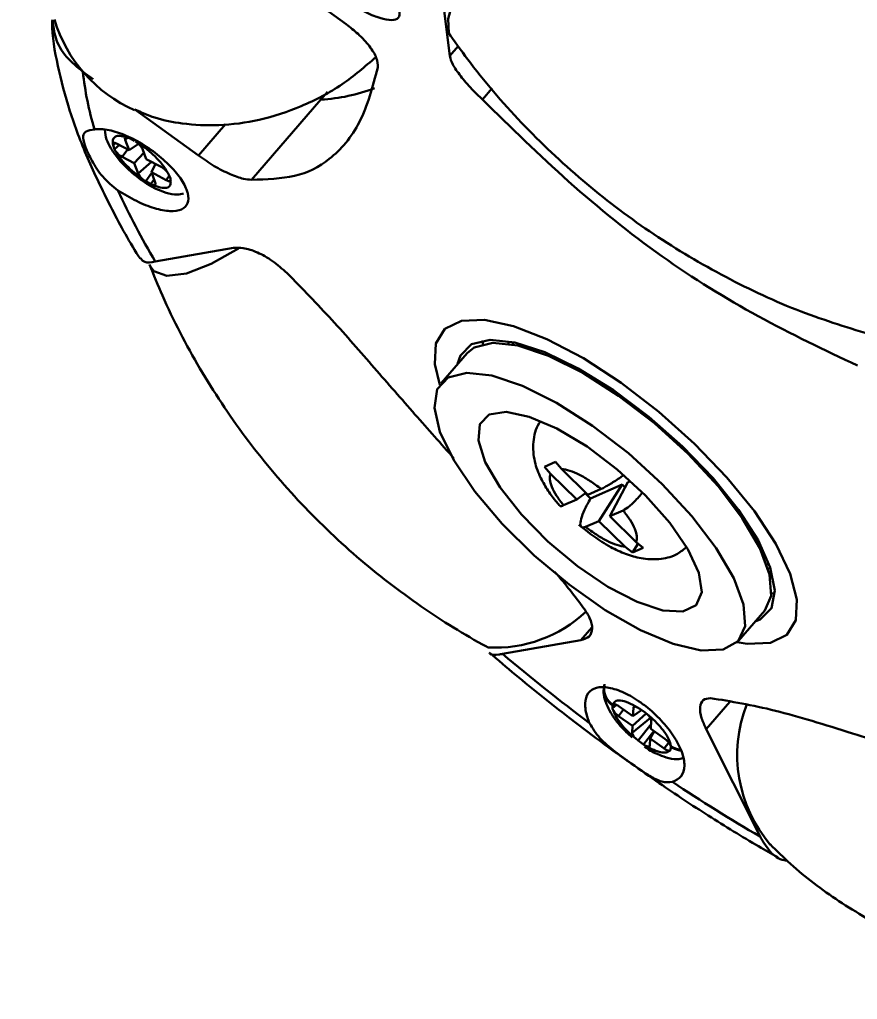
# Model space of a CAD drawing. Header units: millimetres. Extents: x 786 to 1380, y -734 to -314.
# Drawn here: x 928.73 to 943.52, y -477.11 to -459.8 of the extents above; entities that cross this region are included whole.
import ezdxf

# ---------------------------------------------------------------- set-up
doc = ezdxf.new("R2010")
doc.units = ezdxf.units.MM
doc.header["$PDSIZE"] = -1
doc.layers.add('粗实线层', color=7, linetype='Continuous', lineweight=15)
doc.dimstyles.new('ISO-25', dxfattribs={"dimtxt": 2.5, "dimasz": 2.5, "dimexe": 1.25, "dimexo": 0.625, "dimtad": 1, "dimtxsty": 'Standard', "dimcen": 2.5, "dimadec": 0, "dimazin": 0, "dimtfac": 1, "dimtmove": 0, "dimatfit": 3, "dimfxl": 1, "dimarcsym": 0})

# ---------------------------------------------------------------- blocks, each defined once
blk = doc.blocks.new('*D119')
at = {"layer": 'Defpoints', "color": 0, "transparency": 16777216}
for p in [(979.669, -367.216), (886.729, -550.315), (979.686, -550.307)]:
    blk.add_point(p, dxfattribs=at)
at = {"layer": '粗实线层', "color": 0, "lineweight": -2, "transparency": 16777216}
for p, q in [((979.669, -367.216), (884.712, -367.225)), ((886.713, -371.304), (886.72, -455.204)), ((886.728, -546.235), (886.721, -462.335)), ((979.686, -550.307), (884.729, -550.315))]:
    blk.add_line(p, q, dxfattribs=at)
at = {"layer": '粗实线层', "color": 0, "transparency": 16777216}
for points in [[(887.393, -371.304), (886.033, -371.304), (886.712, -367.224)], [(887.408, -546.235), (886.048, -546.235), (886.729, -550.315)]]:
    blk.add_solid(points, dxfattribs=at)
at = {"layer": '粗实线层', "color": 0, "lineweight": 15, "transparency": 16777216, "insert": (886.721, -458.77), "char_height": 3.5, "attachment_point": 5}
blk.add_mtext('366,18', dxfattribs=at)

msp = doc.modelspace()

# ---------------------------------------------------------------- linework, layer by layer
at = {"layer": '粗实线层', "color": 7, "linetype": 'Continuous', "lineweight": 30}
for p, q in [((934.4946, -459.8846), (932.4563, -458.4044)), ((936.213, -459.5567), (936.3226, -460.4453)), ((929.8463, -460.7227), (930.0267, -460.8536)), ((932.8221, -462.6317), (934.0487, -461.2154)), ((930.7654, -461.3901), (931.8847, -462.2029)), ((930.5929, -461.9252), (930.6618, -462.1059)), ((930.753, -461.9443), (930.6681, -461.8995)), ((930.7591, -461.9476), (930.753, -461.9443)), ((930.3735, -461.9947), (930.3774, -462.0212)), ((930.3774, -462.0212), (930.404, -462.0912)), ((930.404, -462.0912), (930.4234, -462.1258)), ((930.6618, -462.1059), (930.4525, -461.9956)), ((930.6618, -462.1059), (930.8257, -461.9945)), ((930.9653, -462.2659), (930.8964, -462.0852)), ((930.5414, -462.2288), (930.7506, -462.3391)), ((930.7506, -462.3391), (930.9241, -462.1577)), ((931.227, -462.404), (930.9653, -462.2659)), ((930.7506, -462.3391), (930.8194, -462.5199)), ((931.0541, -462.4992), (931.1277, -462.3516)), ((931.1229, -462.6799), (931.0541, -462.4992)), ((931.0541, -462.4992), (931.3159, -462.6372)), ((930.7497, -462.5037), (930.8932, -462.6133)), ((930.9568, -462.6575), (931.0417, -462.7023)), ((931.3644, -462.5416), (931.345, -462.507)), ((931.391, -462.6115), (931.3644, -462.5416)), ((931.3949, -462.6381), (931.391, -462.6115)), ((931.0417, -462.7023), (931.0478, -462.7055)), ((931.1018, -462.7741), (931.1099, -462.7782)), ((932.5063, -463.8351), (931.1239, -464.0771)), ((937.374, -465.4842), (937.3507, -465.5262)), ((937.4537, -465.5003), (937.421, -465.538)), ((936.6274, -465.6906), (936.1681, -466.221)), ((938.1871, -467.6146), (937.9943, -467.6986)), ((938.1871, -467.6146), (938.2925, -467.7372)), ((938.0977, -467.8222), (937.9943, -467.6986)), ((938.0977, -467.8222), (938.5644, -468.2779)), ((938.7592, -468.1929), (938.2925, -467.7372)), ((938.8075, -468.2588), (939.3658, -468.0154)), ((939.3658, -468.0154), (938.9532, -468.6574)), ((939.148, -468.5725), (939.4669, -467.9713)), ((939.3658, -468.0154), (939.417, -468.0654)), ((939.4669, -467.9713), (939.5126, -467.9514)), ((938.5644, -468.2779), (938.7223, -468.1569)), ((938.9931, -468.0909), (938.7592, -468.1929)), ((938.3305, -468.3799), (938.5644, -468.2779)), ((939.3819, -468.4705), (939.148, -468.5725)), ((938.7193, -468.7594), (938.9532, -468.6574)), ((938.9532, -468.6574), (939.4199, -469.1131)), ((939.6147, -469.0282), (939.148, -468.5725)), ((939.5452, -469.2127), (939.647, -469.0544)), ((939.6147, -469.0282), (939.738, -469.1287)), ((939.5452, -469.2127), (939.4199, -469.1131)), ((939.5452, -469.2127), (939.738, -469.1287)), ((941.9188, -469.4332), (941.9514, -469.3955)), ((941.9405, -469.5011), (941.9787, -469.4721)), ((941.9984, -469.9401), (942.0605, -469.9318)), ((941.4218, -470.7708), (941.8811, -470.2405)), ((937.2551, -471.0042), (938.6375, -470.7623)), ((939.1966, -471.9159), (939.1941, -471.9641)), ((939.5557, -472.1044), (939.3107, -471.9306)), ((939.5637, -471.9557), (939.5557, -472.1044)), ((939.5557, -472.1044), (939.7083, -471.9957)), ((939.6776, -471.9739), (939.636, -471.9489)), ((939.7724, -472.0412), (939.6776, -471.9739)), ((939.3014, -472.103), (939.5464, -472.2768)), ((939.5464, -472.2768), (939.7903, -472.0559)), ((939.8136, -472.075), (939.7724, -472.0412)), ((939.8718, -472.3287), (939.8798, -472.18)), ((939.5464, -472.2768), (939.5399, -472.3956)), ((940.1167, -472.5025), (939.8718, -472.3287)), ((940.8497, -472.3318), (941.8014, -474.2297)), ((939.6061, -472.5006), (939.6473, -472.5344)), ((939.6473, -472.5344), (939.7422, -472.6017)), ((939.856, -472.6199), (939.8625, -472.501)), ((939.8625, -472.501), (939.9324, -472.3717)), ((939.8625, -472.501), (940.1074, -472.6748)), ((939.7422, -472.6017), (939.7838, -472.6267)), ((940.2213, -472.6929), (940.2239, -472.6447)), ((940.2239, -472.6447), (940.2241, -472.6413))]:
    msp.add_line(p, q, dxfattribs=at)
at = {"layer": '粗实线层', "color": 8, "linetype": 'Continuous', "lineweight": 30}
for p, q in [((936.3226, -460.4453), (936.4716, -460.2733)), ((934.0487, -461.2154), (934.1654, -461.0807)), ((936.8977, -461.2156), (937.0717, -461.0148)), ((931.8847, -462.2029), (932.3633, -461.6502)), ((930.6378, -461.8869), (930.5929, -461.9252)), ((930.3774, -462.0212), (930.4225, -461.9827)), ((930.404, -462.0912), (930.4918, -462.0163)), ((930.6374, -462.0931), (930.5414, -462.2288)), ((930.8194, -462.5199), (931.0591, -462.3154)), ((930.9568, -462.6575), (931.0593, -462.5127)), ((931.0478, -462.7055), (931.103, -462.6275)), ((931.3159, -462.6372), (931.3711, -462.5592)), ((931.0515, -462.7149), (931.0417, -462.7023)), ((938.6375, -470.7623), (938.8312, -470.5386)), ((939.2674, -471.9048), (939.1941, -471.9641)), ((939.1968, -471.9124), (939.2221, -471.8919)), ((939.3918, -471.9881), (939.3014, -472.103)), ((939.589, -471.9352), (939.5637, -471.9557)), ((940.8497, -472.3318), (941.2661, -471.8509)), ((939.5399, -472.3956), (939.8634, -472.1339)), ((939.6473, -472.5344), (939.8764, -472.2435)), ((939.7422, -472.6017), (939.9265, -472.3675)), ((940.1074, -472.6748), (940.1897, -472.5703))]:
    msp.add_line(p, q, dxfattribs=at)
at = {"layer": '粗实线层', "color": 7, "linetype": 'Continuous', "lineweight": 30, "flags": 128}
for points in [[(939.1293, -456.1478), (939.0197, -456.1449), (938.7548, -456.2556), (938.4171, -456.5069), (938.0318, -456.8798), (937.6272, -457.347), (937.2336, -457.8735), (936.8799, -458.4206), (936.5926, -458.9474), (936.3928, -459.415), (936.2955, -459.7888), (936.3077, -460.0409), (936.3327, -460.0895)], [(930.3735, -461.9947), (930.3763, -461.9875), (930.3815, -461.9823), (930.3889, -461.9792), (930.3985, -461.9782), (930.4098, -461.9794), (930.4228, -461.9828), (930.4372, -461.9882), (930.4525, -461.9956)], [(930.6148, -461.8822), (930.6066, -461.8827), (930.5998, -461.8847), (930.5946, -461.8882), (930.5909, -461.8931), (930.5889, -461.8994), (930.5886, -461.9069), (930.5899, -461.9155), (930.5929, -461.9252)], [(931.3949, -462.6381), (931.3921, -462.6453), (931.3869, -462.6505), (931.3795, -462.6536), (931.3699, -462.6545), (931.3586, -462.6533), (931.3456, -462.65), (931.3312, -462.6446), (931.3159, -462.6372)], [(931.064, -462.7133), (931.0809, -462.7194), (931.0957, -462.7225), (931.1081, -462.7225), (931.1177, -462.7195), (931.1241, -462.7135), (931.1271, -462.7047), (931.1268, -462.6934), (931.1229, -462.6799)], [(932.5921, -463.8432), (932.1096, -464.1153), (931.6733, -464.2836), (931.3272, -464.3281), (931.0969, -464.2454), (931.0226, -464.1387)], [(936.1443, -466.251), (936.0576, -465.8872), (936.0773, -465.5219), (936.2359, -465.2634), (936.5263, -465.123), (936.9361, -465.1069), (937.4471, -465.2157), (938.0371, -465.4446), (938.6803, -465.7838), (939.3486, -466.2182), (940.0128, -466.7291), (940.6438, -467.294), (941.2141, -467.8882)], [(941.7131, -470.4345), (941.8013, -470.3969), (941.9997, -470.197), (942.0604, -469.8852), (941.9804, -469.4772), (941.7637, -468.9933), (941.4212, -468.4579), (940.97, -467.8979), (940.4327, -467.3412), (939.8364, -466.8158), (939.2109, -466.3481), (938.5875, -465.9615), (937.9976, -465.6754), (937.4707, -465.5041), (937.0333, -465.4562), (936.7071, -465.5342), (936.5088, -465.7341), (936.4594, -465.8846)], [(937.0802, -465.5092), (936.7515, -465.5907), (936.6274, -465.6906)], [(936.9073, -465.469), (936.9073, -465.5155), (936.9079, -465.5316)], [(941.8811, -470.2405), (941.9935, -469.9814), (941.9678, -469.603), (941.7958, -469.1363), (941.4867, -468.6066), (941.0573, -468.0422), (940.5307, -467.4738), (939.9353, -466.9318), (939.3031, -466.4456), (938.6684, -466.0413), (938.0652, -465.7408), (937.5261, -465.5602), (937.0802, -465.5092)], [(936.6209, -466.0396), (937.0668, -466.0905), (937.6059, -466.2711), (938.2091, -466.5717), (938.8439, -466.9759), (939.476, -467.4622), (940.0714, -468.0041), (940.598, -468.5726), (941.0274, -469.1369), (941.3365, -469.6667), (941.5085, -470.1333), (941.5343, -470.5117), (941.4123, -470.7814), (941.1493, -470.9279), (940.7593, -470.9433), (940.2635, -470.8267), (939.6885, -470.5845), (939.0653, -470.2297), (938.4275, -469.7814), (937.8095, -469.2638), (937.2447, -468.7048), (936.7635, -468.1346), (936.3917, -467.5838), (936.1495, -467.0822), (936.05, -466.6568), (936.0984, -466.3306), (936.2922, -466.1211), (936.6209, -466.0396)], [(937.5867, -468.5435), (937.2095, -468.065), (936.9499, -467.6184), (936.8272, -467.2369), (936.8504, -466.9488), (937.0178, -466.7754), (937.317, -466.7296), (937.7258, -466.8148), (938.2139, -467.0247), (938.7452, -467.3437), (939.2801, -467.7481), (939.779, -468.208), (940.205, -468.6893), (940.5263, -469.1562), (940.7193, -469.5741), (940.7695, -469.9121), (940.6734, -470.145), (940.4378, -470.2556), (940.0805, -470.2357), (939.6278, -470.0868), (939.1133, -469.8199), (938.5753, -469.4548), (938.0535, -469.0185), (937.5867, -468.5435)], [(941.2141, -467.8882), (941.6987, -468.4859), (942.0765, -469.0607), (942.3309, -469.5878), (942.4509, -470.0439), (942.4312, -470.4092), (942.2726, -470.6676), (941.9821, -470.808), (941.5724, -470.8242), (941.3955, -470.7986)], [(939.1968, -471.9124), (939.1967, -471.9142), (939.1966, -471.9159)], [(939.1987, -471.904), (939.204, -471.897), (939.2125, -471.893), (939.224, -471.892), (939.2381, -471.8941), (939.2543, -471.8992), (939.2722, -471.9072), (939.2912, -471.9177), (939.3107, -471.9306)], [(939.636, -471.9489), (939.621, -471.9424), (939.6073, -471.938), (939.595, -471.9356), (939.5845, -471.9354), (939.5759, -471.9374), (939.5695, -471.9415), (939.5654, -471.9477), (939.5637, -471.9557)], [(939.7838, -472.6267), (939.7987, -472.6332), (939.8125, -472.6376), (939.8247, -472.64), (939.8353, -472.6402), (939.8438, -472.6382), (939.8502, -472.6341), (939.8543, -472.6279), (939.856, -472.6199)]]:
    msp.add_lwpolyline(points, dxfattribs=at)
at = {"layer": '粗实线层', "color": 8, "linetype": 'Continuous', "lineweight": 30, "flags": 128}
msp.add_lwpolyline([(939.0486, -471.5589), (939.0438, -471.5949), (939.0428, -471.6148)], dxfattribs=at)
at = {"layer": '粗实线层', "color": 7, "linetype": 'Continuous', "lineweight": 30}
for centre, radius, start, end in [((931.8048, -459.05), 2.5753, 197.00681, 245.9778), ((935.0295, -460.1987), 5.2096, 185.77267, 197.21748), ((933.8832, -458.1032), 3.1165, 273.04399, 290.92702), ((930.6185, -462.2262), 0.3117, 26.89647, 59.61686), ((930.7144, -461.9116), 0.3613, 216.34781, 241.3842), ((931.054, -462.7211), 0.3613, 36.34774, 61.3842), ((931.0598, -462.4059), 0.266, 205.38104, 231.24332), ((942.5168, -457.2984), 13.2571, 204.6172, 210.75258), ((931.1495, -462.5136), 0.2171, 242.08782, 246.83498), ((942.0425, -464.7417), 4.7786, 225.78138, 227.39331), ((937.1241, -468.5572), 2.3365, 266.91624, 313.25509), ((959.8397, -444.2192), 35.0357, 229.86318, 233.07139), ((939.4064, -471.6153), 0.3637, 179.92833, 234.79681), ((939.2213, -471.9134), 0.0245, 157.3633, 177.72434), ((939.4993, -471.8179), 0.347, 213.65679, 235.2317), ((943.8419, -472.7878), 2.4458, 158.88156, 220.44589), ((939.7059, -472.2162), 0.1776, 11.76627, 52.64897), ((939.7138, -472.3594), 0.1776, 191.76541, 232.64739), ((939.9755, -472.728), 0.2661, 21.40508, 57.94662), ((940.2133, -472.5499), 0.1638, 229.71442, 265.79094), ((940.1816, -472.6395), 0.0425, 357.63109, 11.73253), ((955.9306, -449.8391), 28.1875, 236.2075, 239.91667), ((979.6818, -505.3068), 45, 139.94385, 357.39587)]:
    msp.add_arc(centre, radius, start, end, dxfattribs=at)
at = {"layer": '粗实线层', "color": 8, "linetype": 'Continuous', "lineweight": 30}
for centre, radius, start, end in [((931.175, -462.6592), 0.1354, 200.00709, 247.90959), ((931.1971, -462.6619), 0.1427, 201.10917, 257.92756), ((939.4102, -471.6072), 0.3645, 169.19686, 234.52665), ((940.4555, -472.2784), 0.4221, 236.62378, 261.57974), ((940.4627, -472.289), 0.4254, 235.89263, 261.60652)]:
    msp.add_arc(centre, radius, start, end, dxfattribs=at)
at = {"layer": '粗实线层', "color": 7, "linetype": 'Continuous', "lineweight": 30}
for points, knots in [([(946.6012, -461.4546), (946.4854, -461.2925), (946.0834, -460.7292), (945.2986, -459.8321), (944.2142, -458.8163), (943.0265, -457.9254), (941.7565, -457.1737), (940.4546, -456.5644), (939.5561, -456.2885), (939.1234, -456.1556)], [0, 0, 0, 0, 0.0641461, 0.2228627, 0.3817883, 0.5401316, 0.6977273, 0.8544256, 1, 1, 1, 1]), ([(933.5972, -458.593), (933.6207, -458.6448), (933.6678, -458.7483), (933.8585, -458.9696), (934.1149, -459.2068), (934.4182, -459.4358), (934.7318, -459.6271), (934.955, -459.7296), (935.1475, -459.795), (935.3086, -459.8235), (935.4293, -459.7812), (935.4494, -459.6645), (935.365, -459.4867), (935.1825, -459.2696), (934.9769, -459.0884), (934.8421, -458.9899), (934.8066, -458.964)], [0, 0, 0, 0, 0.0798715, 0.159749, 0.2394301, 0.3187129, 0.3975675, 0.4759723, 0.4999747, 0.5779757, 0.6559678, 0.7342073, 0.8128923, 0.8920072, 0.9715334, 1, 1, 1, 1]), ([(929.3066, -459.8092), (929.306, -459.8255), (929.2976, -460.0843), (929.3955, -460.6167), (929.5964, -461.4086), (929.9095, -462.2362), (930.3235, -463.0952), (930.6433, -463.6932), (930.8465, -464.009), (930.8549, -464.022)], [0, 0, 0, 0, 0.0131738, 0.2099138, 0.4070751, 0.6026351, 0.797503, 0.9916589, 1, 1, 1, 1]), ([(929.8463, -460.7227), (929.7444, -460.6412), (929.5404, -460.478), (929.348, -460.1468), (929.3225, -459.914), (929.3109, -459.8086)], [0, 0, 0, 0, 0.3534506, 0.7072494, 1, 1, 1, 1]), ([(935.0533, -460.6499), (935.0507, -460.5952), (935.0454, -460.4858), (934.9154, -460.2735), (934.7243, -460.0667), (934.5662, -459.9414), (934.4946, -459.8846)], [0, 0, 0, 0, 0.2614816, 0.5230067, 0.7840242, 1, 1, 1, 1]), ([(936.3275, -460.0755), (936.4455, -460.2409), (936.8499, -460.8075), (937.6371, -461.7078), (938.7216, -462.7236), (939.9093, -463.6145), (941.1793, -464.3662), (942.483, -464.9762), (943.3834, -465.2527), (943.8179, -465.3861)], [0, 0, 0, 0, 0.0653188, 0.22373, 0.3823499, 0.5403885, 0.697681, 0.8540778, 1, 1, 1, 1]), ([(930.7605, -461.3881), (930.878, -461.4408), (931.1564, -461.5656), (931.6512, -461.6555), (932.2712, -461.6866), (932.9821, -461.5886), (933.7197, -461.3467), (934.424, -460.9781), (934.8248, -460.6323), (935.0178, -460.4657)], [0, 0, 0, 0, 0.0776293, 0.1839188, 0.3245482, 0.4831772, 0.6543436, 0.8334659, 1, 1, 1, 1]), ([(936.3226, -460.4453), (936.3353, -460.4926), (936.3606, -460.587), (936.5057, -460.7951), (936.6912, -461.0147), (936.8346, -461.1543), (936.8977, -461.2156)], [0, 0, 0, 0, 0.2650185, 0.5300949, 0.7933657, 1, 1, 1, 1]), ([(932.8221, -462.6317), (933.0869, -462.6233), (933.6212, -462.6063), (934.2305, -462.2985), (934.7827, -461.6564), (934.9623, -460.9883), (935.0533, -460.6499)], [0, 0, 0, 0, 0.2320376, 0.4683438, 0.7306462, 1, 1, 1, 1]), ([(936.8977, -461.2156), (937.3999, -461.7061), (938.4149, -462.6972), (940.0325, -464.0116), (941.7811, -465.0885), (942.9346, -465.6358), (943.5181, -465.9126)], [0, 0, 0, 0, 0.2473953, 0.4999986, 0.7471036, 1, 1, 1, 1]), ([(930.0534, -461.7407), (929.9965, -461.7507), (929.8829, -461.7705), (929.8383, -461.8514), (929.8599, -461.9634), (929.9143, -462.1129), (929.9995, -462.2938), (930.1794, -462.5859), (930.3692, -462.7421), (930.4647, -462.8206)], [0, 0, 0, 0, 0.1529753, 0.3052319, 0.4722704, 0.5001473, 0.6662021, 0.8320773, 1, 1, 1, 1]), ([(930.4647, -462.8206), (930.573, -462.8859), (930.7897, -463.0165), (931.1148, -463.1441), (931.3943, -463.1987), (931.6006, -463.1685), (931.7112, -463.0573), (931.7135, -462.9186), (931.6628, -462.7581), (931.5596, -462.5769), (931.3371, -462.3282), (931.0508, -462.0928), (930.7309, -461.8979), (930.4123, -461.7687), (930.1866, -461.7298), (930.0812, -461.7384), (930.0534, -461.7407)], [0, 0, 0, 0, 0.0798715, 0.159749, 0.2394301, 0.3187129, 0.3975675, 0.4759723, 0.4999747, 0.5779757, 0.6559678, 0.7342073, 0.8128923, 0.8920072, 0.9715334, 1, 1, 1, 1]), ([(930.2335, -461.7517), (930.2399, -461.8085), (930.2526, -461.9219), (930.337, -462.075), (930.4502, -462.2411), (930.5835, -462.3895), (930.6817, -462.478), (930.7168, -462.5096)], [0, 0, 0, 0, 0.1987874, 0.3968673, 0.6086379, 0.8597854, 1, 1, 1, 1]), ([(930.6681, -461.8995), (930.6564, -461.894), (930.6362, -461.8844), (930.6211, -461.8828), (930.6148, -461.8822)], [0, 0, 0, 0, 0.5802418, 1, 1, 1, 1]), ([(931.8847, -462.2029), (931.9781, -462.2679), (932.1648, -462.3978), (932.4481, -462.5379), (932.6765, -462.621), (932.7776, -462.6285), (932.8221, -462.6317)], [0, 0, 0, 0, 0.2650185, 0.5300949, 0.7933657, 1, 1, 1, 1]), ([(930.7168, -462.5096), (930.8149, -462.588), (930.9429, -462.6902), (931.0739, -462.7586), (931.1045, -462.7746)], [0, 0, 0, 0, 0.7666126, 1, 1, 1, 1]), ([(930.8932, -462.6133), (930.9056, -462.6233), (930.9269, -462.6405), (930.9479, -462.6525), (930.9568, -462.6575)], [0, 0, 0, 0, 0.5792437, 1, 1, 1, 1]), ([(931.1356, -462.7899), (931.1948, -462.8152), (931.3194, -462.8684), (931.4806, -462.9059), (931.5865, -462.8825), (931.6227, -462.8745)], [0, 0, 0, 0, 0.37358474, 0.78573017, 1, 1, 1, 1]), ([(933.4494, -464.2786), (933.3653, -464.2044), (933.1971, -464.0559), (932.9231, -463.9037), (932.6803, -463.8267), (932.5605, -463.8325), (932.5063, -463.8351)], [0, 0, 0, 0, 0.2614816, 0.5230067, 0.7840242, 1, 1, 1, 1]), ([(931.1239, -464.0771), (931.053, -464.0877), (930.9278, -464.1063), (930.8832, -464.043), (930.8639, -464.0156)], [0, 0, 0, 0, 0.5665712, 1, 1, 1, 1]), ([(931.0233, -464.1297), (931.0968, -464.3131), (931.3488, -464.9413), (931.8901, -465.9748), (932.6905, -467.1871), (933.6222, -468.3033), (934.6644, -469.3078), (935.785, -470.1709), (936.5852, -470.669), (936.9927, -470.887), (937.0033, -470.8927)], [0, 0, 0, 0, 0.0646921, 0.2216943, 0.3791947, 0.5363623, 0.6928905, 0.8485, 0.9960402, 1, 1, 1, 1]), ([(936.3947, -467.5511), (936.167, -467.2935), (935.7053, -466.7714), (934.9849, -465.9515), (934.2497, -465.0982), (933.7167, -464.5524), (933.4494, -464.2786)], [0, 0, 0, 0, 0.2421747, 0.4909487, 0.7446919, 1, 1, 1, 1]), ([(937.9245, -466.8944), (937.9157, -466.9064), (937.8378, -467.0128), (937.7818, -467.2711), (937.8072, -467.6044), (937.9144, -467.8851), (938.0529, -468.119), (938.1693, -468.283), (938.2498, -468.3694), (938.2701, -468.3912)], [0, 0, 0, 0, 0.0261072, 0.230581, 0.4452677, 0.642419, 0.8019838, 0.9500934, 1, 1, 1, 1]), ([(939.3933, -467.8477), (939.3679, -467.865), (939.3086, -467.9057), (939.2231, -467.9611), (939.1381, -468.0137), (939.0738, -468.0506), (939.0258, -468.076), (939.0041, -468.0859), (938.9931, -468.0909)], [0, 0, 0, 0, 0.1473658, 0.3454505, 0.5400452, 0.7401502, 0.8693116, 1, 1, 1, 1]), ([(939.3819, -468.4705), (939.4177, -468.4492), (939.4893, -468.4067), (939.6112, -468.2904), (939.6884, -468.1956), (939.7125, -468.1661)], [0, 0, 0, 0, 0.4076966, 0.815576, 1, 1, 1, 1]), ([(938.3305, -468.3799), (938.3167, -468.3852), (938.2888, -468.3961), (938.2701, -468.3986), (938.2692, -468.3931), (938.269, -468.3922)], [0, 0, 0, 0, 0.4466176, 0.9060617, 1, 1, 1, 1]), ([(938.8075, -468.2588), (938.7697, -468.3274), (938.6941, -468.4647), (938.6327, -468.6297), (938.6201, -468.7395), (938.6538, -468.7801), (938.7006, -468.7653), (938.7193, -468.7594)], [0, 0, 0, 0, 0.21305101, 0.42604622, 0.64047084, 0.85709774, 1, 1, 1, 1]), ([(938.5988, -468.7224), (938.7338, -468.8301), (938.9191, -468.9779), (939.1991, -469.1395), (939.4286, -469.2461), (939.7079, -469.3276), (940.0075, -469.3438), (940.2947, -469.2834), (940.4366, -469.1718), (940.4938, -469.1268)], [0, 0, 0, 0, 0.2246389, 0.308441, 0.4485194, 0.5924121, 0.7494537, 0.8990697, 1, 1, 1, 1]), ([(938.6907, -470.2005), (938.53, -469.9877), (938.3664, -469.771), (938.177, -469.5561), (938.1736, -469.5523)], [0, 0, 0, 0, 0.982181, 1, 1, 1, 1]), ([(938.6375, -470.7623), (938.6916, -470.7448), (938.7998, -470.7098), (938.8507, -470.5641), (938.8129, -470.3883), (938.7281, -470.2578), (938.6907, -470.2005)], [0, 0, 0, 0, 0.26501854, 0.53009486, 0.79336574, 1, 1, 1, 1]), ([(937.0201, -470.9774), (937.0238, -470.9835), (937.0487, -471.0253), (937.1404, -471.0256), (937.2318, -471.0086), (937.2551, -471.0042)], [0, 0, 0, 0, 0.1130018, 0.7740362, 1, 1, 1, 1]), ([(937.0179, -470.9801), (937.3281, -471.2426), (937.7917, -471.6351), (938.5262, -472.2076), (939.0505, -472.6056), (939.419, -472.8635), (939.5243, -472.9372)], [0, 0, 0, 0, 0.37878, 0.5661542, 0.8760357, 1, 1, 1, 1]), ([(940.2531, -473.2646), (940.3116, -473.2358), (940.4286, -473.1781), (940.4812, -472.9868), (940.434, -472.7412), (940.2876, -472.4596), (940.0631, -472.1755), (939.849, -471.9784), (939.6266, -471.8122), (939.397, -471.6772), (939.1212, -471.586), (938.8977, -471.5879), (938.7505, -471.6844), (938.6961, -471.8677), (938.7269, -472.0656), (938.7764, -472.1927), (938.7895, -472.2262)], [0, 0, 0, 0, 0.0798715, 0.159749, 0.2394301, 0.3187129, 0.3975675, 0.4759723, 0.4999747, 0.5779757, 0.6559678, 0.7342073, 0.8128923, 0.8920072, 0.9715334, 1, 1, 1, 1]), ([(939.0496, -471.5905), (939.0467, -471.6017), (939.0193, -471.7053), (939.0728, -471.8622), (939.1602, -472.0467), (939.2767, -472.2124), (939.409, -472.361), (939.5073, -472.4494), (939.5425, -472.4811)], [0, 0, 0, 0, 0.0330403, 0.3070728, 0.4783818, 0.6615313, 0.8787357, 1, 1, 1, 1]), ([(940.9228, -471.7841), (940.8755, -471.7905), (940.7809, -471.8034), (940.7313, -471.9336), (940.751, -472.1174), (940.8189, -472.265), (940.8497, -472.3318)], [0, 0, 0, 0, 0.2614816, 0.5230067, 0.7840242, 1, 1, 1, 1]), ([(946.3934, -473.4621), (945.8767, -473.2546), (944.8339, -472.8357), (943.345, -472.3838), (942.0117, -471.9617), (941.289, -471.8438), (940.9228, -471.7841)], [0, 0, 0, 0, 0.2320376, 0.4683438, 0.7306462, 1, 1, 1, 1]), ([(939.1941, -471.9641), (939.1948, -471.9717), (939.1961, -471.9848), (939.2062, -472.0027), (939.2104, -472.0102)], [0, 0, 0, 0, 0.5802418, 1, 1, 1, 1]), ([(940.2531, -473.2646), (940.1918, -473.2696), (940.0696, -473.2796), (939.8471, -473.1596), (939.6568, -473.0321), (939.4492, -472.8857), (939.2341, -472.7273), (938.9507, -472.4959), (938.8434, -472.3165), (938.7895, -472.2262)], [0, 0, 0, 0, 0.1529752, 0.3052316, 0.47227, 0.5002015, 0.6662583, 0.8321355, 1, 1, 1, 1]), ([(939.7604, -472.6394), (939.7863, -472.6591), (939.8487, -472.7063), (939.925, -472.7477), (939.9739, -472.7665), (939.9858, -472.771)], [0, 0, 0, 0, 0.3503881, 0.8417132, 1, 1, 1, 1]), ([(940.2013, -472.7132), (940.2076, -472.7114), (940.2185, -472.7082), (940.2205, -472.6975), (940.2213, -472.6929)], [0, 0, 0, 0, 0.5792437, 1, 1, 1, 1]), ([(939.9858, -472.771), (940.0369, -472.7927), (940.1533, -472.8421), (940.3033, -472.8771), (940.4061, -472.8547), (940.4392, -472.8475)], [0, 0, 0, 0, 0.3461431, 0.7891913, 1, 1, 1, 1]), ([(939.5243, -472.9372), (939.6899, -473.0553), (940.1436, -473.3788), (940.8959, -473.869), (941.5952, -474.3047), (941.9991, -474.5287), (942.1112, -474.5909)], [0, 0, 0, 0, 0.19111587, 0.52374647, 0.86775098, 1, 1, 1, 1]), ([(941.8014, -474.2297), (941.8552, -474.3222), (941.9629, -474.5073), (942.1434, -474.645), (942.2576, -474.6504), (942.2751, -474.6512)], [0, 0, 0, 0, 0.45811706, 0.91668535, 1, 1, 1, 1]), ([(941.9779, -474.365), (942.0962, -474.4824), (942.4624, -474.8457), (943.1846, -475.3909), (944.1572, -475.9501), (945.2233, -476.3796), (946.3441, -476.6634), (947.4792, -476.7865), (948.4877, -476.7685), (949.0845, -476.6614), (949.3283, -476.6176)], [0, 0, 0, 0, 0.064993, 0.2011089, 0.3402344, 0.481328, 0.6230629, 0.7642639, 0.9037108, 1, 1, 1, 1])]:
    msp.add_open_spline(points, degree=3, knots=knots, dxfattribs=at)
for points in [[(930.6148, -461.8822), (930.5756, -461.8713), (930.4973, -461.8496), (930.417, -461.8637), (930.3692, -461.9093), (930.3721, -461.9662), (930.3735, -461.9947)], [(931.345, -462.507), (931.315, -462.4588), (931.255, -462.3624), (931.1115, -462.2079), (930.946, -462.0638), (930.8328, -461.9928), (930.7761, -461.9573)], [(931.064, -462.7133), (931.1153, -462.7347), (931.2178, -462.7774), (931.3291, -462.7794), (931.3975, -462.7366), (931.3958, -462.6709), (931.3949, -462.6381)], [(938.0977, -467.8222), (938.0908, -467.8536), (938.0771, -467.9165), (938.118, -468.0525), (938.1991, -468.2088), (938.2867, -468.3228), (938.3305, -468.3799)], [(938.9931, -468.0909), (938.9291, -468.0427), (938.8011, -467.9463), (938.6109, -467.8376), (938.434, -467.7609), (938.3396, -467.7451), (938.2925, -467.7372)], [(939.6147, -469.0282), (939.6216, -468.9967), (939.6353, -468.9338), (939.5943, -468.7978), (939.5133, -468.6416), (939.4257, -468.5275), (939.3819, -468.4705)], [(938.7193, -468.7594), (938.7833, -468.8076), (938.9113, -468.904), (939.1015, -469.0127), (939.2784, -469.0894), (939.3728, -469.1052), (939.4199, -469.1131)], [(939.636, -471.949), (939.5806, -471.9183), (939.4698, -471.8569), (939.3329, -471.8221), (939.2323, -471.8324), (939.2099, -471.8801), (939.1987, -471.904)], [(939.2104, -472.0102), (939.2257, -472.0469), (939.2562, -472.1202), (939.3486, -472.249), (939.4662, -472.3805), (939.5595, -472.4606), (939.6061, -472.5006)], [(940.2233, -472.6309), (940.2153, -472.5935), (940.1995, -472.5186), (940.1075, -472.3717), (939.9771, -472.2168), (939.8681, -472.1223), (939.8137, -472.075)], [(939.7837, -472.6266), (939.8311, -472.6533), (939.9258, -472.7066), (940.0485, -472.7456), (940.1475, -472.7526), (940.1834, -472.7263), (940.2013, -472.7132)]]:
    msp.add_open_spline(points, degree=3, dxfattribs=at)
at = {"layer": '粗实线层', "color": 8, "linetype": 'Continuous', "lineweight": 30}
msp.add_open_spline([(930.4234, -462.1257), (930.4484, -462.1665), (930.4984, -462.2481), (930.6131, -462.381), (930.7041, -462.4628), (930.7497, -462.5037)], degree=3, dxfattribs=at)
for points, knots in [([(939.1966, -471.9159), (939.1603, -471.8834), (939.1044, -471.8334), (939.061, -471.7448), (939.0435, -471.6719), (939.0387, -471.6186), (939.0444, -471.5918), (939.0449, -471.5895)], [0, 0, 0, 0, 0.37131759, 0.57151664, 0.77597109, 0.98043265, 1, 1, 1, 1]), ([(940.4064, -472.7137), (940.3899, -472.7115), (940.3237, -472.7028), (940.2667, -472.6696), (940.2239, -472.6447)], [0, 0, 0, 0, 0.2489491, 1, 1, 1, 1])]:
    msp.add_open_spline(points, degree=3, knots=knots, dxfattribs=at)

# ---------------------------------------------------------------- dimensions: what is measured, and where the dimension line sits
at = {"layer": '粗实线层', "lineweight": 15}
dim = msp.add_aligned_dim(p1=(979.6693, -367.2159), p2=(979.6858, -550.3068), distance=-92.9571, dimstyle='ISO-25', override={"dimtxt": 3.5, "dimasz": 4.08, "dimexe": 2, "dimexo": 0, "dimgap": 1.524, "dimtih": 1, "dimtoh": 1, "dimlfac": 2, "dimzin": 0, "dimadec": 2, "dimtzin": 0}, dxfattribs=at)
dim.commit()
dim.dimension.update_dxf_attribs({"geometry": '*D119', "text_midpoint": (886.7205, -458.7698)})

doc.saveas('drawing.dxf')
